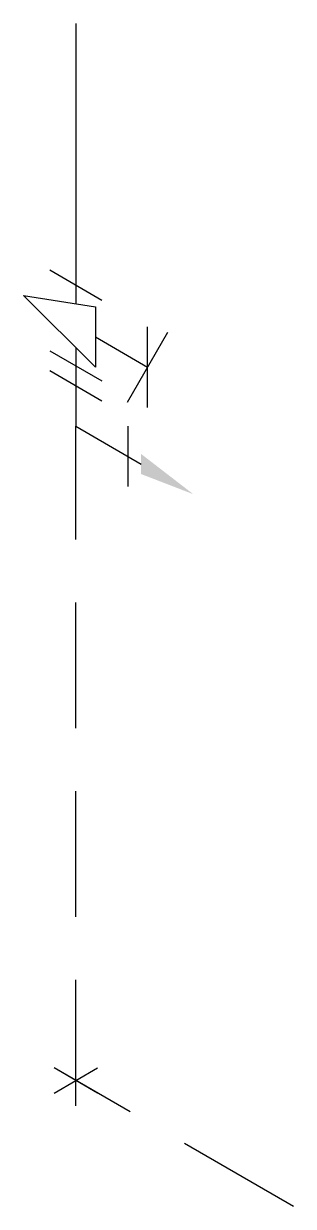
# Model space of a CAD drawing. Header units: millimetres. Extents: x -9842.74 to -9842.2, y -34.22 to -31.87.
import ezdxf

# ---------------------------------------------------------------- set-up
doc = ezdxf.new("R2010")
doc.units = ezdxf.units.MM
doc.linetypes.add('HIDDEN', pattern=[0.375, 0.25, -0.125])
doc.layers.add('Tub_iso_instalações', color=2, linetype='Continuous')

msp = doc.modelspace()

# ---------------------------------------------------------------- linework, layer by layer
at = {"layer": 'Tub_iso_instalações', "color": 3, "linetype": 'Continuous'}
for p, q in [((-9842.6376, -31.8674), (-9842.6376, -32.4238)), ((-9842.6376, -32.5111), (-9842.6376, -32.6674)), ((-9842.6376, -32.6674), (-9842.5077, -32.7424))]:
    msp.add_line(p, q, dxfattribs=at)
at = {"layer": 'Tub_iso_instalações'}
for p, q in [((-9842.5856, -32.4174), (-9842.6896, -32.3574)), ((-9842.7415, -32.4074), (-9842.5986, -32.5499)), ((-9842.7415, -32.4074), (-9842.5986, -32.4299)), ((-9842.5986, -32.4299), (-9842.5986, -32.5499)), ((-9842.4947, -32.6299), (-9842.4947, -32.4699)), ((-9842.5986, -32.4899), (-9842.4947, -32.5499)), ((-9842.5347, -32.6192), (-9842.4547, -32.4806)), ((-9842.6896, -32.5174), (-9842.5856, -32.5774)), ((-9842.5856, -32.6174), (-9842.6896, -32.5574)), ((-9842.5337, -32.7874), (-9842.5337, -32.6674))]:
    msp.add_line(p, q, dxfattribs=at)
at = {"layer": 'Tub_iso_instalações', "color": 1, "linetype": 'HIDDEN'}
for p, q in [((-9842.6376, -34.0174), (-9842.6376, -32.6674)), ((-9842.5943, -33.9924), (-9842.6809, -33.9424)), ((-9842.6809, -33.9924), (-9842.5943, -33.9424)), ((-9842.2046, -34.2174), (-9842.6809, -33.9424))]:
    msp.add_line(p, q, dxfattribs=at)
at = {"layer": 'Tub_iso_instalações', "color": 1}
msp.add_solid([(-9842.5077, -32.7624), (-9842.5077, -32.7224), (-9842.4038, -32.8024)], dxfattribs=at)

doc.saveas('drawing.dxf')
